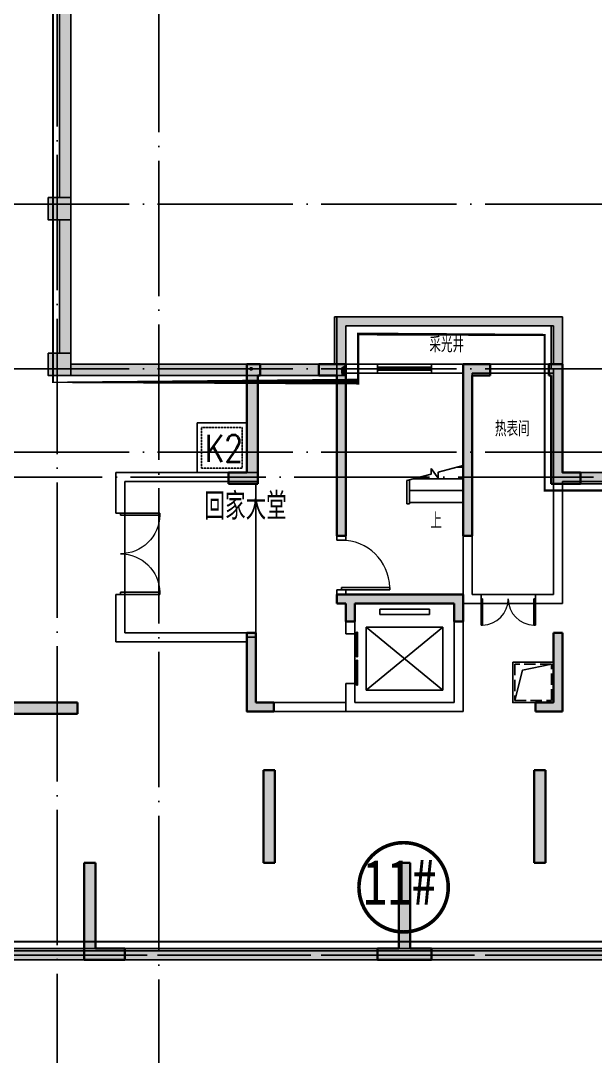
# Model space of a CAD drawing. Extents: x 290727 to 13733020, y 1731457 to 3643100.
# Drawn here: x 717253 to 729991, y 1753684 to 1776641 of the extents above; entities that cross this region are included whole.
import ezdxf
from ezdxf.enums import TextEntityAlignment as Align

# ---------------------------------------------------------------- set-up
doc = ezdxf.new("R2010")
doc.units = 0
doc.header["$LTSCALE"] = 10
doc.linetypes.add('DASH', pattern=[0.35, 0.25, -0.1])
doc.linetypes.add('DOTE', pattern=[2.4200000000000004, 2, -0.2, 0.02, -0.2])
doc.layers.get('0').update_dxf_attribs({"linetype": 'CONTINUOUS'})
for name, color, linetype in [('COLUMN', 9, 'CONTINUOUS'), ('DIM_SYMB', 3, 'CONTINUOUS'), ('DOTE', 8, 'DOTE'), ('EVTR', 2, 'CONTINUOUS'), ('PROMPT', 1, 'CONTINUOUS'), ('PUB_HATCH', 8, 'CONTINUOUS'), ('PUB_TEXT', 7, 'CONTINUOUS'), ('STAIR', 2, 'CONTINUOUS'), ('WALL', 255, 'CONTINUOUS'), ('WINDOW', 4, 'CONTINUOUS'), ('主楼楼号', 6, 'CONTINUOUS'), ('作业图', 4, 'CONTINUOUS'), ('文字', 4, 'CONTINUOUS'), ('防火分区示意线', 4, 'CONTINUOUS'), ('防火分区线', 7, 'CONTINUOUS'), ('集水坑', 181, 'DASH')]:
    doc.layers.add(name, color=color, linetype=linetype)
doc.layers.add('DIM_MODI', color=6, linetype='CONTINUOUS', plot=False)
doc.layers.add('S_ConcWall', color=8, linetype='CONTINUOUS', lineweight=35)
doc.layers.get('0').off()
doc.styles.add('_HZTXT', font='simplex.shx', dxfattribs={"width": 0.8, "bigfont": 'HZTXT.shx'})
doc.styles.add('_TCH_DIM', font='SIMPLEX', dxfattribs={"bigfont": 'GBCBIG'})
doc.styles.add('HNSJY', font='HNSJY-07', dxfattribs={"width": 0.8, "bigfont": 'HNSJY-HZ'})
doc.styles.add('黑体', font='simhei.ttf', dxfattribs={"width": 0.7})

# ---------------------------------------------------------------- blocks, each defined once
blk = doc.blocks.new('A$C55C93FC2')
at = {"layer": 'DOTE', "linetype": 'DOTE', "ltscale": 150}
for p, q in [((235384.415015288, 127235.4713699026), (235384.4150152875, 12199.99773951061)), ((233134.4150152878, 76542.35001189262), (233134.4150152875, 12199.99773951061)), ((10299.45606850734, 31892.35001869779), (252290.8196143163, 31892.35001869872)), ((10299.4560685074, 28242.35001869965), (252290.8196143163, 28242.35001869965)), ((10299.4560685074, 26392.35001869965), (252290.8196143163, 26392.35001869965)), ((10299.4560685074, 15242.35001869965), (252290.8196143163, 15242.35001869965))]:
    blk.add_line(p, q, dxfattribs=at)
blk = doc.blocks.new('A$C682E2834')
h = blk.add_hatch(color=0)
h.dxf.hatch_style = 1
h.paths.add_polyline_path([(30400.23085716739, 7899.570863577392), (30600.24778824602, 7899.58779752336), (30600.28163841716, 7499.763246389892), (30800.28163841716, 7499.782777639892), (30800.23085716716, 7899.561097952392), (32999.96913841716, 7899.459535452392), (33000.16445091716, 7499.571840139892), (33200.16445091716, 7499.638246389892), (33200.05505534937, 7899.587791461672), (33200.00038841716, 7899.570863577392), (33200.00038841739, 8099.440454095457), (30600.23085716739, 8099.570863577392), (30400.23085716739, 8099.570863577392)])
edge = h.paths.add_edge_path(flags=16)
edge.add_line((11799.89296654239, 7900.001527639892), (11799.80312279216, 7500.223207327392))
h.paths.add_polyline_path([(9600.016013417393, 7900.001527639892), (11799.89296654239, 7900.001527639892)], flags=17)
h.paths.add_polyline_path([(21424.87343529216, 250.0015276398917), (21599.87343529216, 250.0020159211417), (21599.87343529216, 0.002015921141719446), (21174.87343529216, 0.001527639891719446), (20999.87343529216, 0.002015921141719446), (20999.87343529216, 250.0020159211417), (21174.87343529216, 250.0015276398917), (21175.03163841716, 2150.010804983642), (21425.03163841716, 2149.991273733642)])
h.paths.add_polyline_path([(42349.82460716716, 2149.023988577392), (42599.82460716716, 2149.014222952392), (42599.74648216716, 0.0005510773917194456), (42199.74648216716, 0.002015921141719446), (42199.74648216716, 250.0020159211417), (42349.74648216716, 250.0015276398917)])
h.paths.add_polyline_path([(42599.90663841716, 3549.014222952392), (42349.90663841716, 3549.025941702392), (42350.00429466716, 5450.001527639892), (42200.00038841716, 5450.001527639892), (42200.00038841716, 5700.001527639892), (42600.00038841716, 5700.001527639892)])
h.paths.add_polyline_path([(40700.23085716716, 10549.10113701489), (40700.24257591716, 10799.10113701489), (41300.23866966716, 10799.07574638989), (41300.16054466716, 8649.073793264892), (41050.16054466716, 8649.083558889892), (41050.24257591716, 10549.08648857739)])
h.paths.add_polyline_path([(39150.00038841716, 5450.001527639892), (39150.00038841716, 5700.001527639892), (41050.00038841716, 5700.001527639892), (41050.00038841716, 6099.077699514892), (41300.00038841716, 6099.077699514892), (41300.00038841716, 5450.001527639892)])
h.paths.add_polyline_path([(35100.33632591716, 12949.37848076489), (35100.34804466716, 13199.37848076489), (35400.34023216716, 13199.34918388989), (35400.23866966716, 10799.34625420239), (35800.24648216716, 10799.33160576489), (35800.22695091716, 10549.33160576489), (35150.23866966716, 10549.36383232739), (35150.34413841716, 12949.36090263989)])
h.paths.add_polyline_path([(28700.48085716716, 13199.59723076489), (28700.47695091716, 12949.59723076489), (28650.48281029216, 12949.60309013989), (28650.38124779216, 10549.60504326489), (28000.38124779216, 10549.60504326489), (28000.38124779216, 10799.60504326489), (28400.38124779216, 10799.60504326489), (28400.48281029216, 13199.60699638989)])
h.paths.add_polyline_path([(22750.16249779216, 8649.935121389892), (22500.16249779216, 8649.944887014892), (22500.23866966716, 10799.94586357739), (23100.24257591716, 10799.91754326489), (23100.23085716716, 10549.91754326489), (22750.23866966716, 10549.93414482739)])
h.paths.add_polyline_path([(24650.00234154216, 5700.001527639892), (24650.00234154216, 5450.001527639892), (22500.00234154216, 5450.001527639892), (22500.00234154216, 6049.940980764892), (22750.00234154216, 6049.940980764892), (22750.00234154216, 5700.001527639892)])
h.paths.add_polyline_path([(25699.81679466716, 250.0010393586417), (25699.81679466716, 0.001039358641719446), (24799.74648216716, 0.001039358641719446), (24799.83046654216, 2149.837953421142), (25049.83046654216, 2149.827699514892), (25049.74648216716, 250.0010393586417)])
h.paths.add_polyline_path([(32024.28945091716, 0.001039358641719446), (31299.81679466716, 0.001039358641719446), (31299.81679466716, 250.0010393586417), (31774.35976341716, 250.0010393586417), (31774.89101341716, 2149.639711233642), (32024.89101341716, 2149.569398733642), (32024.35976341716, 250.0010393586417), (32499.81679466716, 250.0010393586417), (32499.81679466716, 0.001039358641719446)])
h.paths.add_polyline_path([(29000.14491966716, 5700.001527639892), (29000.14491966716, 5500.001527639892), (28400.14296654216, 5500.001527639892), (28400.22109154216, 7249.609926077392), (28600.22109154216, 7249.600160452392), (28600.14296654216, 5700.001527639892)])
h.paths.add_polyline_path([(34800.00038841716, 5500.001527639892), (34800.00038841716, 5700.001527639892), (35200.00038841716, 5700.001527639892), (35200.00038841716, 7249.351137014892), (35400.00038841716, 7249.351137014892), (35400.00038841716, 5500.001527639892)])
h.paths.add_polyline_path([(30000.47695091716, 12949.58355888989), (30000.48085716716, 13199.58160576489), (30600.48281029216, 13199.57184013989), (30600.32656029216, 9399.568910452392), (30400.33046654216, 9399.575746389892), (30400.48671654216, 12949.57574638989)])
h.paths.add_polyline_path([(33200.18398216716, 9399.449769827392), (33400.18007591716, 9399.442933889892), (33400.34023216716, 12949.44098076489), (33800.33632591716, 12949.41949638989), (33800.34804466716, 13199.41949638989), (33200.34023216716, 13199.44879326489)])
h.paths.add_polyline_path([(38099.74648216716, 0.001039358641719446), (38099.74648216716, 250.0010393586417), (38749.74648216716, 250.0010393586417), (38749.82460716716, 2149.190980764892), (38999.82460716716, 2149.181215139892), (38999.74648216716, 0.001039358641719446)])
h.paths.add_polyline_path([(35024.86366966716, 2149.365785452392), (34774.86366966716, 2149.374574514892), (34774.93788841716, 4199.375551077392), (35024.93788841716, 4199.365785452392)])
h.paths.add_polyline_path([(29025.00234154216, 2149.648500296142), (28775.00234154216, 2149.648500296142), (28775.00234154216, 4199.648012014892), (29025.00234154216, 4199.648012014892)])
h.paths.add_polyline_path([(1900.001609120285, 10800.00152763989), (1900.001609120285, 10550.00152763989), (1550.001609120285, 10550.00152763989), (1550.001609120285, 8650.001527639892), (1300.001609120285, 8650.001527639892), (1300.001609120285, 10800.00152763989)])
h.paths.add_polyline_path([(3450.00136497966, 5700.001527639892), (3450.00136497966, 5450.001527639892), (1300.001609120285, 5450.001527639892), (1300.001609120285, 6100.001527639892), (1550.001609120285, 6100.001527639892), (1550.001609120285, 5700.001527639892)])
h.paths.add_polyline_path([(20100.00234154216, 8650.001527639892), (19850.00234154216, 8650.001527639892), (19850.00234154216, 10550.00152763989), (19500.00234154216, 10550.00152763989), (19500.00234154216, 10800.00152763989), (20100.00234154216, 10800.00152763989)])
h.paths.add_polyline_path([(13899.85097435466, 12950.00152763989), (13899.85097435466, 13200.00152763989), (14199.85488060466, 13200.00152763989), (14199.85488060466, 10800.00152763989), (14599.85585716716, 10800.00152763989), (14599.85585716716, 10550.00152763989), (13949.85488060466, 10550.00152763989), (13949.85488060466, 12950.00152763989)])
h.paths.add_polyline_path([(7499.99745872966, 13200.00152763989), (7499.99745872966, 12950.00152763989), (7450.00136497966, 12950.00152763989), (7450.00136497966, 10550.00152763989), (6800.00136497966, 10550.00152763989), (6800.00136497966, 10800.00152763989), (7200.00136497966, 10800.00152763989), (7200.00136497966, 13200.00152763989)])
h.paths.add_polyline_path([(17950.00234154216, 5450.001527639892), (17950.00234154216, 5700.001527639892), (19850.00234154216, 5700.001527639892), (19850.00234154216, 6050.001527639892), (20100.00234154216, 6050.001527639892), (20100.00234154216, 5450.001527639892)])
h.paths.add_polyline_path([(16900.00234154216, 0.001039358641719446), (16900.00234154216, 250.0010393586417), (17550.00234154216, 250.0010393586417), (17550.00234154216, 2150.001039358642), (17800.00234154216, 2150.001039358642), (17800.00234154216, 0.001039358641719446)])
h.paths.add_polyline_path([(10575.42616966716, 0.001039358641719446), (10100.00136497966, 0.001039358641719446), (10100.00136497966, 250.0010393586417), (10575.42616966716, 250.0010393586417), (10575.00136497966, 2149.975160452392), (10825.00136497966, 2150.026918264892), (10825.42616966716, 250.0010393586417), (11300.00136497966, 250.0010393586417), (11300.00136497966, 0.001039358641719446)])
h.paths.add_polyline_path([(400.0016091202851, 5700.001527639892), (400.0016091202851, 5450.001527639892), (250.0016091202851, 5450.001527639892), (250.0016091202851, 3550.001527639892), (0.001609120285138488, 3550.001527639892), (0.001609120285138488, 5700.001527639892)])
h.paths.add_polyline_path([(400.0011208390351, 250.0020159211417), (400.0018532609101, 0.002015921141719446), (0.001609120285138488, 0.0005510773917194456), (0.001609120285138488, 2150.001039358642), (250.0016091202851, 2150.001039358642), (250.0016091202851, 250.0015276398917)])
h.paths.add_polyline_path([(13599.85488060466, 5500.001527639892), (13599.85488060466, 5700.001527639892), (13999.85488060466, 5700.001527639892), (13999.85488060466, 7250.001527639892), (14199.85488060466, 7250.001527639892), (14199.85488060466, 5500.001527639892)])
h.paths.add_polyline_path([(7800.00136497966, 5700.001527639892), (7800.00136497966, 5500.001527639892), (7200.00136497966, 5500.001527639892), (7200.00136497966, 7250.001527639892), (7400.00136497966, 7250.001527639892), (7400.00136497966, 5700.001527639892)])
h.paths.add_polyline_path([(12599.85097435466, 13200.00152763989), (12599.85097435466, 12950.00152763989), (12199.85488060466, 12950.00152763989), (12199.85488060466, 9400.001527639892), (11999.85488060466, 9400.001527639892), (11999.85488060466, 13200.00152763989)])
h.paths.add_polyline_path([(9200.001364979893, 9400.001527639892), (9200.001364979893, 12950.00152763989), (8799.99745872966, 12950.00152763989), (8799.99745872966, 13200.00152763989), (9400.00136497966, 13200.00152763989), (9400.001364979893, 9400.001527639892)])
h.paths.add_polyline_path([(4500.00136497966, 250.0010393586417), (4500.00136497966, 0.001039358641719446), (3600.00136497966, 0.001039358641719446), (3600.00136497966, 2150.001039358642), (3850.00136497966, 2150.001039358642), (3850.00136497966, 250.0010393586417)])
h.paths.add_polyline_path([(7825.00136497966, 2150.001039358642), (7575.00136497966, 2150.001039358642), (7575.00136497966, 4200.001527639892), (7825.00136497966, 4200.001527639892)])
h.paths.add_polyline_path([(13824.85683372966, 2150.001039358642), (13574.85683372966, 2150.001039358642), (13574.85683372966, 4200.001527639892), (13824.85683372966, 4200.001527639892)])
edge = h.paths.add_edge_path()
edge.add_line((11999.78554466739, 8100.001527639892), (12199.78554466739, 8100.001527639892))
edge.add_line((12199.78554466739, 8100.001527639892), (12199.78554466739, 7900.001527639892))
edge.add_line((12199.78554466739, 7900.001527639892), (11999.76861358853, 7900.01846158586))
edge.add_line((9400.016013417393, 8100.001527639892), (9200.016013417393, 8100.001527639892))
edge.add_line((9200.016013417393, 8100.001527639892), (9200.016013417393, 7900.001527639892))
edge.add_line((9200.016013417393, 7900.001527639892), (9400.032944496023, 7900.01846158586))
edge.add_line((9400.011129499879, 7900.018459738931), (9400.00136497966, 7500.188051077392))
edge.add_line((9400.00136497966, 7500.188051077392), (9600.00136497966, 7500.182191702392))
edge.add_line((9600.00136497966, 7500.182191702392), (9600.016013417393, 7900.001527639892))
edge.add_line((11999.87831810489, 8100.001527639892), (9400.016013417393, 8100.001527639892))
edge.add_line((11799.80312279216, 7500.223207327392), (11999.80312279239, 7500.193910452392))
edge.add_line((11999.80312279239, 7500.193910452392), (11999.76861358853, 7900.01846158586))
at = {"layer": 'S_ConcWall', "color": 0, "lineweight": 35, "ltscale": 0.9999999776482582}
for p, q in [((28400.38124779216, 10799.60504326489), (28400.48281029216, 13199.60699638989)), ((28400.48281029216, 13199.60699638989), (28700.48085716716, 13199.59723076489)), ((28700.48085716716, 13199.59723076489), (28700.47695091716, 12949.59723076489)), ((30000.47695091716, 12949.58355888989), (30000.48085716716, 13199.58160576489)), ((30000.48085716716, 13199.58160576489), (30600.48281029216, 13199.57184013989)), ((30600.48281029216, 13199.57184013989), (30600.32656029216, 9399.568910452392)), ((33200.34023216716, 13199.44879326489), (33200.18398216716, 9399.449769827392)), ((33800.34804466716, 13199.41949638989), (33200.34023216716, 13199.44879326489)), ((33800.33632591716, 12949.41949638989), (33800.34804466716, 13199.41949638989)), ((35100.33632591716, 12949.37848076489), (35100.34804466716, 13199.37848076489)), ((35100.34804466716, 13199.37848076489), (35400.34023216716, 13199.34918388989)), ((35400.34023216716, 13199.34918388989), (35400.23866966716, 10799.34625420239)), ((28650.48281029216, 12949.60309013989), (28650.38124779216, 10549.60504326489)), ((28700.47695091716, 12949.59723076489), (28650.48281029216, 12949.60309013989)), ((30400.48671654216, 12949.57574638989), (30000.47695091716, 12949.58355888989)), ((30400.33046654216, 9399.575746389892), (30400.48671654216, 12949.57574638989)), ((33400.18007591716, 9399.442933889892), (33400.34023216716, 12949.44098076489)), ((33400.34023216716, 12949.44098076489), (33800.33632591716, 12949.41949638989)), ((35150.34413841716, 12949.36090263989), (35100.33632591716, 12949.37848076489)), ((35150.23866966716, 10549.36383232739), (35150.34413841716, 12949.36090263989)), ((28000.38124779216, 10549.60504326489), (28000.38124779216, 10799.60504326489)), ((28000.38124779216, 10799.60504326489), (28400.38124779216, 10799.60504326489)), ((35400.23866966716, 10799.34625420239), (35800.24648216716, 10799.33160576489)), ((35800.24648216716, 10799.33160576489), (35800.22695091716, 10549.33160576489)), ((28650.38124779216, 10549.60504326489), (28000.38124779216, 10549.60504326489)), ((35800.22695091716, 10549.33160576489), (35150.23866966716, 10549.36383232739)), ((30600.32656029216, 9399.568910452392), (30400.33046654216, 9399.575746389892)), ((33200.18398216716, 9399.449769827392), (33400.18007591716, 9399.442933889892)), ((30600.23085716739, 8099.570863577392), (33200.00038841739, 8099.440454095457)), ((33200.00038841739, 8099.440454095457), (33200.00038841716, 7899.570863577392)), ((30600.28163841716, 7499.763246389892), (30600.24778824602, 7899.58779752336)), ((32999.96913841716, 7899.459535452392), (30800.23085716716, 7899.561097952392)), ((30800.23085716716, 7899.561097952392), (30800.28163841716, 7499.782777639892)), ((33000.16445091716, 7499.571840139892), (32999.96913841716, 7899.459535452392)), ((33200.05505534937, 7899.587791461672), (33200.16445091716, 7499.638246389892)), ((30800.28163841716, 7499.782777639892), (30600.28163841716, 7499.763246389892)), ((33200.16445091716, 7499.638246389892), (33000.16445091716, 7499.571840139892)), ((28400.14296654216, 5500.001527639892), (28400.22109154216, 7249.609926077392)), ((28400.22109154216, 7249.609926077392), (28600.22109154216, 7249.600160452392)), ((28600.22109154216, 7249.600160452392), (28600.14296654216, 5700.001527639892)), ((35200.00038841716, 5700.001527639892), (35200.00038841716, 7249.351137014892)), ((35200.00038841716, 7249.351137014892), (35400.00038841716, 7249.351137014892)), ((35400.00038841716, 7249.351137014892), (35400.00038841716, 5500.001527639892)), ((22750.00234154216, 5700.001527639892), (24650.00234154216, 5700.001527639892)), ((24650.00234154216, 5700.001527639892), (24650.00234154216, 5450.001527639892)), ((28600.14296654216, 5700.001527639892), (29000.14491966716, 5700.001527639892)), ((29000.14491966716, 5700.001527639892), (29000.14491966716, 5500.001527639892)), ((34800.00038841716, 5700.001527639892), (35200.00038841716, 5700.001527639892)), ((34800.00038841716, 5500.001527639892), (34800.00038841716, 5700.001527639892)), ((24650.00234154216, 5450.001527639892), (22500.00234154216, 5450.001527639892)), ((29000.14491966716, 5500.001527639892), (28400.14296654216, 5500.001527639892)), ((35400.00038841716, 5500.001527639892), (34800.00038841716, 5500.001527639892)), ((28775.00234154216, 2149.648500296142), (28775.00234154216, 4199.648012014892)), ((28775.00234154216, 4199.648012014892), (29025.00234154216, 4199.648012014892)), ((29025.00234154216, 4199.648012014892), (29025.00234154216, 2149.648500296142)), ((34774.86366966716, 2149.374574514892), (34774.93788841716, 4199.375551077392)), ((34774.93788841716, 4199.375551077392), (35024.93788841716, 4199.365785452392)), ((35024.93788841716, 4199.365785452392), (35024.86366966716, 2149.365785452392)), ((24799.74648216716, 0.001039358641719446), (24799.83046654216, 2149.837953421142)), ((24799.83046654216, 2149.837953421142), (25049.83046654216, 2149.827699514892)), ((25049.83046654216, 2149.827699514892), (25049.74648216716, 250.0010393586417)), ((29025.00234154216, 2149.648500296142), (28775.00234154216, 2149.648500296142)), ((31774.35976341716, 250.0010393586417), (31774.89101341716, 2149.639711233642)), ((31774.89101341716, 2149.639711233642), (32024.89101341716, 2149.569398733642)), ((32024.89101341716, 2149.569398733642), (32024.35976341716, 250.0010393586417)), ((35024.86366966716, 2149.365785452392), (34774.86366966716, 2149.374574514892)), ((25049.74648216716, 250.0010393586417), (25699.81679466716, 250.0010393586417)), ((25699.81679466716, 250.0010393586417), (25699.81679466716, 0.001039358641719446)), ((31299.81679466716, 0.001039358641719446), (31299.81679466716, 250.0010393586417)), ((31299.81679466716, 250.0010393586417), (31774.35976341716, 250.0010393586417)), ((32024.35976341716, 250.0010393586417), (32499.81679466716, 250.0010393586417)), ((32499.81679466716, 250.0010393586417), (32499.81679466716, 0.001039358641719446)), ((25699.81679466716, 0.001039358641719446), (24799.74648216716, 0.001039358641719446)), ((32024.28945091716, 0.001039358641719446), (31299.81679466716, 0.001039358641719446)), ((32499.81679466716, 0.001039358641719446), (32024.28945091716, 0.001039358641719446))]:
    blk.add_line(p, q, dxfattribs=at)
at = {"layer": 'S_ConcWall', "color": 0}
for p, q in [((30600.23085716739, 8099.570863577392), (30400.23085716739, 8099.570863577392)), ((30400.23085716739, 8099.570863577392), (30400.23085716739, 7899.570863577392)), ((30400.23085716739, 7899.570863577392), (30600.24778824602, 7899.58779752336))]:
    blk.add_line(p, q, dxfattribs=at)
blk = doc.blocks.new('A$C71BC4E5A')
at = {"layer": 'DIM_SYMB'}
blk.add_lwpolyline([(-524.9992847596584, 2010.002195504785, 0, 0, 0), (-524.9992847596584, 2360.002195504785, 80.00000000000001, 0, 0), (-524.9992847596584, 2660.002195504785, 0, 0, 0)], format="xyseb", dxfattribs=at)
at = {"layer": 'STAIR'}
for p, q in [((-611.8550827107442, 2767.049190835918), (-1149.999284759658, 2624.836158735184)), ((-611.419354736492, 2893.716088041895), (-611.8550827107442, 2767.049190835918)), ((-457.9018582684282, 2672.857262373838), (-611.419354736492, 2893.716088041895)), ((-457.4374675729189, 2807.856463635483), (-457.9018582684282, 2672.857262373838)), ((100.0007152403417, 2955.168232274386), (-457.4374675729189, 2807.856463635483)), ((-33.07006257132105, 2920.002195504785), (100.0007152403416, 2920.002195504785)), ((100.0007152403416, 2140.002195504785), (100.0007152403416, 2955.168232274386)), ((-1149.999284759658, 2140.002195504785), (-1149.999284759659, 2624.836158735185)), ((-1149.999284759658, 2110.002195504785), (-1149.999284759658, 2624.836158735184)), ((-1089.999284759658, 2110.002195504785), (-1089.999284759658, 2640.692098265066)), ((-1016.928506947996, 2660.002195504785), (100.0007152403416, 2660.002195504785)), ((-1089.999284759658, 2400.002195504785), (100.0007152403416, 2400.002195504785)), ((-1149.999284759658, 2110.002195504785), (-1089.999284759658, 2110.002195504785)), ((-1089.999284759658, 2140.002195504785), (100.0007152403416, 2140.002195504785))]:
    blk.add_line(p, q, dxfattribs=at)
at = {"layer": 'PUB_TEXT', "style": '_TCH_DIM'}
blk.add_text('上', height=357.4468085106383, dxfattribs=at).set_placement((-629.2546039085946, 1555.002195504785))
blk = doc.blocks.new('$DorLib2D$00000127')
at = {"color": 0, "linetype": 'Continuous'}
for p, q in [((-0.0333333333328483, 0.79489831543669, -93.75), (-0.5333333333328483, 0.79489831543669, -93.75)), ((-0.5333333333328483, 0.79489831543669, -93.75), (-0.5333333333328483, 0.6904056441872441, -93.75)), ((-0.0333333333328483, 0.6904056441872441, -93.75), (-0.5333333333328483, 0.6904056441872441, -93.75)), ((-0.0333333333328483, 0.79489831543669, -93.75), (-0.0333333333328483, 0.6904056441872441, -93.75)), ((0.0333333333328483, 0.79489831543669, -93.75), (0.0333333333328483, 0.6904056441872441, -93.75)), ((0.5333333333328483, 0.79489831543669, -93.75), (0.0333333333328483, 0.79489831543669, -93.75)), ((0.5333333333328483, 0.6904056441872441, -93.75), (0.0333333333328483, 0.6904056441872441, -93.75)), ((0.5333333333328483, 0.79489831543669, -93.75), (0.5333333333328483, 0.6904056441872441, -93.75)), ((0.5, 0.4999999999999787, -93.75), (-0.5, 0.4999999999999787, -93.75))]:
    blk.add_line(p, q, dxfattribs=at)
blk = doc.blocks.new('$DorLib2D$00000002')
for p, q in [((-0.5, -1e-16), (-0.5000000000000007, 0.4875)), ((-0.4750000000000007, 0.4875), (-0.5000000000000007, 0.4875)), ((-0.475, 0), (-0.4750000000000007, 0.4875)), ((0.475, 0), (0.4750000000000007, 0.4875)), ((0.4750000000000007, 0.4875), (0.5000000000000007, 0.4875)), ((0.5, -1e-16), (0.5000000000000007, 0.4875)), ((-0.5, -1e-16), (-0.475, 0)), ((0.5, -1e-16), (0.475, 0))]:
    blk.add_line(p, q)
at = {"lineweight": 13}
for centre, start, end in [((-0.4875, 0), 0, 88.53071641864632), ((0.4875, 0), 91.46928358135372, 180)]:
    blk.add_arc(centre, 0.4875, start, end, dxfattribs=at)
blk = doc.blocks.new('$DorLib2D$00000001')
for p, q in [((0.45, 0.975), (0.5000000000000002, 0.975)), ((0.45, 0), (0.45, 0.975)), ((0.5, 0), (0.5, 0.975)), ((0.5, 0), (0.45, 0))]:
    blk.add_line(p, q)
at = {"lineweight": 13}
blk.add_arc((0.475, 0), 0.975, 91.46928358135379, 180, dxfattribs=at)
blk = doc.blocks.new('$TCHSYS$WIN2D')
for p, q in [((-0.5, 0.5), (0.5, 0.5)), ((-0.5, 0.5), (-0.5, -0.5)), ((0.5, 0.5), (0.4999999999999999, -0.5)), ((0.5, 0.1666666666666666), (-0.5, 0.1666666666666666)), ((0.5, -0.1666666666666667), (-0.5, -0.1666666666666667)), ((-0.5, -0.5), (0.5, -0.5))]:
    blk.add_line(p, q)
blk = doc.blocks.new('_FZH')
blk.add_lwpolyline([(-0.5, -0.5), (0.5, -0.5), (0.5, 0.5), (-0.5, 0.5)], close=True)
at = {"layer": 'PUB_HATCH'}
blk.add_solid([(-0.5, -0.5), (0.5, -0.5), (-0.5, 0.5), (0.5, 0.5)], dxfattribs=at)
blk = doc.blocks.new('车库建筑作业图')
at = {"layer": 'PUB_HATCH', "linetype": 'Continuous'}
for points in [[(718362.6419699918, 2163379.787121519), (718362.6419699918, 2163129.822146404), (718112.6559368111, 2163129.822146404), (718112.6559368111, 2158479.767726208), (718362.6559368111, 2158479.767726208), (718362.6559368111, 2163379.787121519)], [(718362.6559368084, 2157979.767726208), (718112.6559368129, 2157979.767726208), (718112.6559368261, 2155029.874026286), (718362.6419699918, 2155029.874026286), (718362.6419699917, 2154779.77235037), (718362.6559367873, 2154779.786317166)], [(718362.6419699918, 2154779.77235037), (718362.6419699918, 2154529.874026286), (718112.743645912, 2154529.874026286), (718112.6559368283, 2154529.786317203), (724362.3761730592, 2154529.786317192), (724345.7095063734, 2154696.452983628), (724212.376173013, 2154779.786317159), (718362.6559367873, 2154779.786317166)], [(724345.7095063735, 2154696.452983629), (724362.3761730593, 2154529.786317192), (724462.9619224481, 2154529.786317192), (724462.9619224481, 2154779.786317192), (724462.376173048, 2154779.786316535)], [(729262.3761730966, 2154679.786317199), (729062.3761730966, 2154679.786317199), (729062.3761730499, 2152129.787121521), (729262.3761730402, 2152379.787121522)], [(718112.743645912, 2154529.874026286), (718112.6559368283, 2154529.874026286), (718112.6559368283, 2154529.786317203)], [(729262.3761730402, 2152379.787121522), (729062.3761730499, 2152129.787121521), (734912.3761730529, 2152129.787121521), (735162.3761730706, 2152379.787121522)], [(731262.7215448103, 2141579.7863172), (731262.7215448103, 2141829.7863172), (715162.3761730696, 2141829.786317204), (715162.3761730696, 2141579.786317204)]]:
    blk.add_hatch(color=256, dxfattribs=at).paths.add_polyline_path(points)
at = {"layer": 'PUB_HATCH'}
for points in [[(724462.376173046, 2155629.787121354), (724212.3761730104, 2155829.787121351), (724212.376173013, 2154779.786317159), (724345.7095063735, 2154696.452983629), (724462.376173048, 2154779.786316535)], [(729012.3761730841, 2155629.787121363), (729262.3761730865, 2155829.787121361), (724212.3761730104, 2155829.787121351), (724462.376173046, 2155629.787121354)], [(729012.3761731032, 2154679.787121376), (729262.3761731032, 2154679.787121376), (729262.3761730865, 2155829.787121361), (729012.3761730841, 2155629.787121363)]]:
    blk.add_hatch(color=256, dxfattribs=at).paths.add_polyline_path(points)
blk.add_lwpolyline([(728162.3920896506, 2148179.790864929), (728162.3924475579, 2147279.790864986), (729062.3908215339, 2147279.790864987), (729062.3908215339, 2148179.790864929)], close=True)
blk.add_lwpolyline([(729017.3908215339, 2148134.790864929), (728374.4081615967, 2147996.184460585), (728207.3920896506, 2147324.788132895)])
at = {"layer": 'DIM_MODI', "linetype": 'Continuous'}
for p, q in [((718362.6559368302, 2171306.967201795), (718362.6559367873, 2154779.133973392)), ((724212.376173013, 2154779.790736805), (724212.3761730104, 2155829.790736645)), ((724212.3761730104, 2155829.790736645), (729262.5270728634, 2155829.790736655)), ((729262.5270728634, 2155829.790736655), (729262.7003722823, 2152379.787121522)), ((718362.6559367873, 2154779.133973392), (724212.376173013, 2154779.790736805)), ((729262.7003722823, 2152379.787121522), (735162.5988551812, 2152379.572735871)), ((737512.3762977369, 2141579.786317138), (692812.5270728332, 2141579.785340612))]:
    blk.add_line(p, q, dxfattribs=at)
at = {"layer": 'DOTE', "ltscale": 150}
for p, q in [((694278.6319496026, 2152279.786317199), (737690.9445045227, 2152279.786317199)), ((691646.6710198773, 2141679.786317199), (738998.771614287, 2141679.786317199))]:
    blk.add_line(p, q, dxfattribs=at)
at = {"layer": 'EVTR'}
for p, q in [((725212.3761730791, 2149354.790736744), (725212.3761730791, 2149229.790736772)), ((726312.3761730922, 2149354.790736744), (725212.3761730791, 2149354.790736744)), ((726312.3761730922, 2149229.790736772), (726312.3761730922, 2149354.790736744)), ((725212.3761730791, 2149229.790736772), (726312.3761730922, 2149229.790736772)), ((726612.3761730717, 2148954.790736766), (724912.3761730717, 2148954.790736766)), ((724912.3761730717, 2148954.790736766), (724912.3761730717, 2147554.790736778)), ((726612.3761730717, 2148954.790736766), (724912.3761730717, 2147554.790736778)), ((724912.3761730717, 2148954.790736766), (726612.3761730717, 2147554.790736778)), ((726612.3761730717, 2147554.790736778), (726612.3761730717, 2148954.790736766)), ((724912.3761730717, 2147554.790736778), (726612.3761730717, 2147554.790736778))]:
    blk.add_line(p, q, dxfattribs=at)
blk.add_lwpolyline([(722462.5373059058, 2148829.790736791), (722462.5373059058, 2152129.790736791)], dxfattribs=at)
at = {"layer": 'PROMPT'}
for p, q in [((722342.3761730901, 2154659.790736792), (722382.3761730901, 2154699.790736792)), ((722342.3761730901, 2154699.790736792), (722382.3761730901, 2154659.790736792))]:
    blk.add_line(p, q, dxfattribs=at)
blk.add_lwpolyline([(722342.3761730901, 2154659.790736792), (722382.3761730901, 2154659.790736792), (722382.3761730901, 2154699.790736792), (722342.3761730901, 2154699.790736792)], close=True, dxfattribs=at)
at = {"layer": 'WALL', "linetype": 'Continuous'}
for p, q in [((718362.655936829, 2158479.767726562), (718362.6559368111, 2163379.787121519)), ((718112.6559367803, 2158479.767726562), (718112.6559368044, 2163129.822146484)), ((718112.6559368231, 2155029.874025879), (718112.6559367989, 2157979.767726074)), ((718362.6559367873, 2154779.786317166), (718362.6559367875, 2157979.767726074)), ((718362.6559367873, 2154779.786317166), (724212.376173013, 2154779.786317159)), ((724462.376173048, 2154779.786316535), (724462.9619224481, 2154779.786317192)), ((724462.9619224481, 2154779.786317192), (724462.9619224481, 2154529.786317192)), ((729062.3761730966, 2154679.786317199), (729062.3761730499, 2152129.787121521)), ((729262.3761730966, 2154679.786317199), (729262.3761730402, 2152379.787121522)), ((718112.6559368283, 2154529.786317203), (718112.6559368252, 2154529.874026367)), ((718112.6559368283, 2154529.786317203), (724362.3761730592, 2154529.786317192)), ((724362.3761730593, 2154529.786317192), (724462.9619224481, 2154529.786317192)), ((719362.3761730777, 2152379.783751387), (722512.8961088933, 2152379.864589265)), ((719362.3761730777, 2152379.783751387), (719362.3761730787, 2151479.790736694)), ((722512.8961088933, 2152379.864589265), (722512.9012406109, 2152179.864589331)), ((729262.3761730402, 2152379.787121522), (735162.3761730706, 2152379.787121522)), ((719562.3761730778, 2152179.788883055), (722512.9012406109, 2152179.864589331)), ((719562.3761730323, 2151479.790736694), (719562.3761730778, 2152179.788883055)), ((729062.3761730499, 2152129.787121521), (734912.3761730529, 2152129.787121521)), ((719362.3761730787, 2151479.790736694), (719562.3761730323, 2151479.790736694)), ((719562.3761730323, 2149679.790736694), (719362.3761730787, 2149679.790736694)), ((719362.3761730787, 2149679.790736694), (719362.3761730776, 2148629.786317209)), ((719562.3761730777, 2148829.786317211), (719562.3761730323, 2149679.790736694)), ((722462.3761730216, 2148829.786317185), (719562.3761730777, 2148829.786317211)), ((722462.3761730216, 2148829.786317185), (722462.3761729772, 2147279.786317239)), ((722262.376173016, 2148629.786317183), (719362.3761730776, 2148629.786317209)), ((722262.3761730659, 2148729.790736818), (722262.3761730182, 2147079.790736812)), ((722462.3761730659, 2148729.790736815), (722262.3761730659, 2148729.790736818)), ((722262.376173016, 2148629.786317183), (722262.3761729716, 2147079.786317136)), ((722462.3761730659, 2148729.790736815), (722462.3761730241, 2147279.790736814)), ((724462.3761730902, 2147279.79073684), (722462.3761730241, 2147279.790736814)), ((724462.5270728522, 2147279.786317199), (722462.3761729772, 2147279.786317239)), ((724462.3761730928, 2147079.79073684), (724462.3761730902, 2147279.79073684)), ((724462.5270728548, 2147079.786317199), (724462.5270728522, 2147279.786317199)), ((724462.3761730928, 2147079.79073684), (722262.3761730182, 2147079.790736812)), ((724462.5270728548, 2147079.786317199), (722262.3761729716, 2147079.786317136)), ((731262.7215448103, 2141829.7863172), (715162.3761730696, 2141829.786317204)), ((731262.7215448103, 2141579.7863172), (715162.3761730696, 2141579.786317204))]:
    blk.add_line(p, q, dxfattribs=at)
at = {"layer": 'WALL'}
for p, q in [((724212.3761730104, 2155829.787121351), (724212.376173013, 2154779.786317159)), ((729262.3761730865, 2155829.787121361), (724212.3761730104, 2155829.787121351)), ((724262.376173072, 2155829.790736819), (724262.3761730759, 2154679.790736803)), ((729262.3761731032, 2155829.790736652), (724262.376173072, 2155829.790736819)), ((729262.3761731033, 2154679.790736665), (729262.3761731032, 2155829.790736652)), ((729262.3761731032, 2154679.787121376), (729262.3761730865, 2155829.787121361)), ((724462.3761730727, 2155629.790736812), (724462.3761730755, 2154779.790736804)), ((729062.3761731033, 2155629.790736658), (724462.3761730727, 2155629.790736812)), ((724462.376173046, 2155629.787121354), (724462.376173048, 2154779.786316535)), ((729012.3761730841, 2155629.787121363), (724462.376173046, 2155629.787121354)), ((729012.3761731032, 2154679.787121376), (729012.3761730841, 2155629.787121363)), ((729062.3761731033, 2154779.790736825), (729062.3761731033, 2155629.790736658)), ((725162.3761730782, 2154779.790736807), (724462.3761730755, 2154779.790736804)), ((725162.3761730791, 2154579.790736807), (725162.3761730782, 2154779.790736807)), ((727162.3761730929, 2154779.790736815), (726362.3761730782, 2154779.790736812)), ((726362.3761730782, 2154779.790736812), (726362.3761730791, 2154579.790736812)), ((729062.3761731033, 2154779.790736825), (727162.3761730929, 2154779.790736815)), ((724262.3761730759, 2154679.790736803), (724262.3761730889, 2150879.790736787)), ((724462.3761730762, 2154579.790736804), (725162.3761730791, 2154579.790736807)), ((724462.3761730889, 2150879.790736788), (724462.3761730762, 2154579.790736804)), ((726362.3761730791, 2154579.790736812), (727062.3761730933, 2154579.790736815)), ((727062.3761730933, 2154579.790736815), (727062.3761730933, 2149679.790736792)), ((727262.3761730933, 2154579.790736816), (727262.3761730933, 2149679.790736792)), ((729062.3761730966, 2154579.790736825), (727262.3761730933, 2154579.790736816)), ((729062.3761730966, 2154679.786317199), (729012.3761731032, 2154679.787121376)), ((729062.3761730966, 2152279.790736817), (729062.3761730966, 2154579.790736825)), ((729262.3761730966, 2152379.790736817), (729262.3761730966, 2154679.790736825)), ((729062.3761730966, 2149679.790736792), (729062.3761730966, 2152279.790736817)), ((735162.3761730721, 2152379.790736815), (729262.3761730966, 2152379.790736817)), ((734962.3761730721, 2152179.790736815), (729262.3761730966, 2152179.790736817)), ((729262.3761730966, 2149479.790736792), (729262.3761730966, 2152179.790736817)), ((724262.3761730889, 2150879.790736787), (724462.3761730889, 2150879.790736788)), ((724462.3761730926, 2149779.790736788), (724262.3761730926, 2149779.790736787)), ((724262.3761730926, 2149779.790736787), (724262.3761730937, 2149479.790736793)), ((724462.376173093, 2149679.790736792), (724462.3761730926, 2149779.790736788)), ((724462.376173093, 2149679.790736792), (724562.3761730933, 2149679.790736792)), ((724562.3761730933, 2149679.790736792), (726962.3761730933, 2149679.790736792)), ((726962.3761730933, 2149679.790736792), (727062.3761730933, 2149679.790736792)), ((727462.3761730967, 2149679.790736792), (727262.3761730933, 2149679.790736792)), ((727462.3761730968, 2149479.790736792), (727462.3761730967, 2149679.790736792)), ((729062.3761730966, 2149679.790736792), (728662.3761730966, 2149679.790736792)), ((728662.3761730966, 2149679.790736792), (728662.3761730966, 2149479.790736792)), ((724262.3761730937, 2149479.790736793), (724462.3761730933, 2149479.790736793)), ((724462.3761730933, 2149479.790736793), (724462.3761730933, 2148804.790736772)), ((724662.3761730933, 2148804.790736772), (724662.3761730933, 2149479.790736792)), ((724662.3761730933, 2149479.790736792), (726862.3761730933, 2149479.790736792)), ((726862.3761730933, 2149479.790736792), (726862.3761730933, 2147279.790736817)), ((727062.3761730933, 2149479.790736792), (727062.3761730933, 2147079.790736817)), ((727062.3761730933, 2149479.790736792), (727162.3761730933, 2149479.790736792)), ((727162.3761730933, 2149479.790736792), (727462.3761730968, 2149479.790736792)), ((728662.3761730966, 2149479.790736792), (729262.3761730966, 2149479.790736792)), ((724462.3761730933, 2148804.790736772), (724662.3761730933, 2148804.790736772)), ((724662.3761730933, 2147704.790736772), (724462.3761730933, 2147704.790736772)), ((724462.3761730933, 2147704.790736772), (724462.3761730933, 2147079.790736817)), ((724662.3761730933, 2147279.790736817), (724662.3761730933, 2147704.790736772)), ((724662.3761730933, 2147279.790736817), (726862.3761730933, 2147279.790736817)), ((724462.3761730933, 2147079.790736817), (727062.3761730933, 2147079.790736817)), ((693962.3761730726, 2141779.790736815), (736362.3761730726, 2141779.790736815)), ((693962.3761730726, 2141579.790736815), (736362.3761730726, 2141579.790736815))]:
    blk.add_line(p, q, dxfattribs=at)
at = {"layer": 'WINDOW'}
for p, q in [((727462.3761730967, 2149679.790736792), (728662.3761730967, 2149679.790736792)), ((727462.3761730967, 2149479.790736792), (728662.3761730967, 2149479.790736792))]:
    blk.add_line(p, q, dxfattribs=at)
blk.add_lwpolyline([(725862.3762752829, 2154579.790736809), (727062.8152356873, 2154579.741376642)], dxfattribs=at)
at = {"layer": 'WINDOW', "linetype": 'DASH', "ltscale": 100}
blk.add_lwpolyline([(728207.3920896506, 2148134.790864929), (728207.3920896506, 2147324.788132895), (729017.3908215339, 2147324.788132895), (729017.3908215339, 2148134.790864929)], close=True, dxfattribs=at)
at = {"layer": '主楼楼号', "const_width": 79.19999841620924, "elevation": -2.752668803959972}
blk.add_lwpolyline([(724751.5550550811, 2143185.611409822, 1), (726731.5550154813, 2143185.611409822, 1)], format="xyb", close=True, dxfattribs=at)
at = {"layer": '文字', "linetype": 'Continuous'}
for p, q in [((719562.8391054304, 2148829.786317202), (719562.6882056702, 2152129.790736818)), ((722462.839105426, 2148829.786317175), (722462.6882056658, 2152129.790736791))]:
    blk.add_line(p, q, dxfattribs=at)
at = {"layer": '防火分区示意线', "linetype": 'DASH', "ltscale": 300, "const_width": 50}
blk.add_lwpolyline([(693218.8163086402, 2141979.785488359), (737068.6654088806, 2141979.786447389), (737068.6654088806, 2146879.786456148), (734768.6654088786, 2146879.786456209), (734768.6654088786, 2151979.804187225), (728868.8763320051, 2151980.053852474), (728868.977855676, 2155429.790875652), (724735.8162818985, 2155429.790875647), (724735.8162819011, 2154379.827110033), (717968.9451725932, 2154379.097874883), (717968.9451726403, 2172479.787244214), (707018.9453662757, 2172479.787244226), (704382.2892358059, 2172479.787244233), (700818.8073209634, 2172479.787244258), (700818.8073210055, 2171579.787244227), (698668.8073209748, 2171579.787244237), (698668.8073209695, 2157679.787260593), (695641.2892358119, 2157679.787260554), (695568.6654088564, 2157679.787260544), (695568.6654088632, 2146879.786456267), (693218.8163086403, 2146879.786456267)], close=True, dxfattribs=at)
at = {"layer": '防火分区线', "linetype": 'Continuous', "flags": 128}
blk.add_lwpolyline([(692812.5270728332, 2141579.785340612), (737512.3761730735, 2141579.786317138), (737512.3761730735, 2147279.786317138), (735162.3761730716, 2147279.786317199), (735162.3761730716, 2152379.787121522), (729262.5988676308, 2152380.036786273), (729262.7003917999, 2155829.790736655), (724212.3761730104, 2155829.786719175), (724212.376173013, 2154779.786719335), (718362.6559367873, 2154779.133973392), (718362.6559368343, 2172879.787105215), (707012.6561304692, 2172879.787105227), (704376, 2172879.787105235), (700412.5180851376, 2172879.787105262), (700412.5180851797, 2171979.787105231), (698262.5180851679, 2171979.78710524), (698262.5180851626, 2158079.787121589), (695634.9999999998, 2158079.787121555), (695362.3761731305, 2158079.787121519), (695162.3761730491, 2158079.787121582), (695162.376173056, 2147279.786317268), (692812.5270728333, 2147279.786317268)], close=True, dxfattribs=at)
at = {"layer": '集水坑', "linetype": 'ByBlock'}
blk.add_lwpolyline([(721162.9320743209, 2153479.836609369), (722262.9320743209, 2153479.836609369), (722262.9320743209, 2152379.836609369), (721162.9320743209, 2152379.836609369)], close=True, dxfattribs=at)
at = {"layer": '集水坑', "linetype": 'DASH'}
blk.add_lwpolyline([(721262.9320743209, 2153379.836609369), (722162.9320743209, 2153379.836609369), (722162.9320743209, 2152479.836609369), (721262.9320743209, 2152479.836609369)], close=True, dxfattribs=at)
at = {"color": 8}
blk.add_blockref('A$C682E2834', (693862.4832065086, 2141579.789208303), dxfattribs=at)
blk.add_blockref('A$C71BC4E5A', (726962.3761730933, 2149579.79073679))
at = {"layer": 'COLUMN', "linetype": 'Continuous', "xscale": 500, "yscale": 500, "zscale": 500, "rotation": 270}
for p in [(718112.6559368086, 2158229.767726208), (718112.6419699918, 2154779.874026286)]:
    blk.add_blockref('_FZH', p, dxfattribs=at)
at = {"layer": 'WINDOW'}
for name, p, xscale, yscale, zscale, rotation in [('$TCHSYS$WIN2D', (725762.3761730787, 2154679.790736809), 1200, 200, 1200, 180.0000000002478), ('$DorLib2D$00000001', (724362.3761730908, 2150329.790736788), 1100, 1100, 1100, 270), ('$DorLib2D$00000002', (728062.3761730967, 2149579.790736792), 1200, 1200, -1200, 180), ('$DorLib2D$00000127', (724562.3761730933, 2148254.790736772), 1100, 200, 1100, 270)]:
    blk.add_blockref(name, p, dxfattribs=dict(at, xscale=xscale, yscale=yscale, zscale=zscale, rotation=rotation))
at = {"layer": 'WINDOW', "linetype": 'Continuous', "xscale": -1800, "yscale": 1800, "zscale": 1800, "rotation": 270}
blk.add_blockref('$DorLib2D$00000002', (719462.376173073, 2150579.790736867), dxfattribs=at)
at = {"layer": '文字', "linetype": 'Continuous'}
blk.add_blockref('A$C55C93FC2', (484928.2411151752, 2126437.437102827), dxfattribs=at)
at = {"layer": 'PUB_TEXT', "style": 'HNSJY', "width": 0.8}
for s, p in [('采光井', (726312.8850204864, 2155047.615497187)), ('采光井', (726312.8850204864, 2155047.611881898)), ('热表间', (727766.9491098169, 2153183.284337044))]:
    blk.add_text(s, height=337.5886524822695, dxfattribs=at).set_placement(p)
at = {"layer": '主楼楼号', "style": '黑体', "width": 0.8}
blk.add_text('11#', height=1000, dxfattribs=at).set_placement((724838.2127120767, 2142503.663468559, -2.485522664898596), align=Align.BOTTOM_LEFT)
at = {"layer": '文字', "linetype": 'Continuous', "style": 'HNSJY', "width": 0.8}
blk.add_text('回家大堂', height=599.9999999999998, dxfattribs=at).set_placement((721327.1475381781, 2151334.118124585))
at = {"layer": '集水坑', "style": '_HZTXT', "width": 0.8}
blk.add_text('K2', height=600, dxfattribs=at).set_placement((721333.5515385395, 2152616.974325186))

msp = doc.modelspace()

# ---------------------------------------------------------------- block references
at = {"layer": '作业图', "linetype": 'Continuous'}
msp.add_blockref('车库建筑作业图', (0, -385755.6740215458), dxfattribs=at)

doc.saveas('drawing.dxf')
